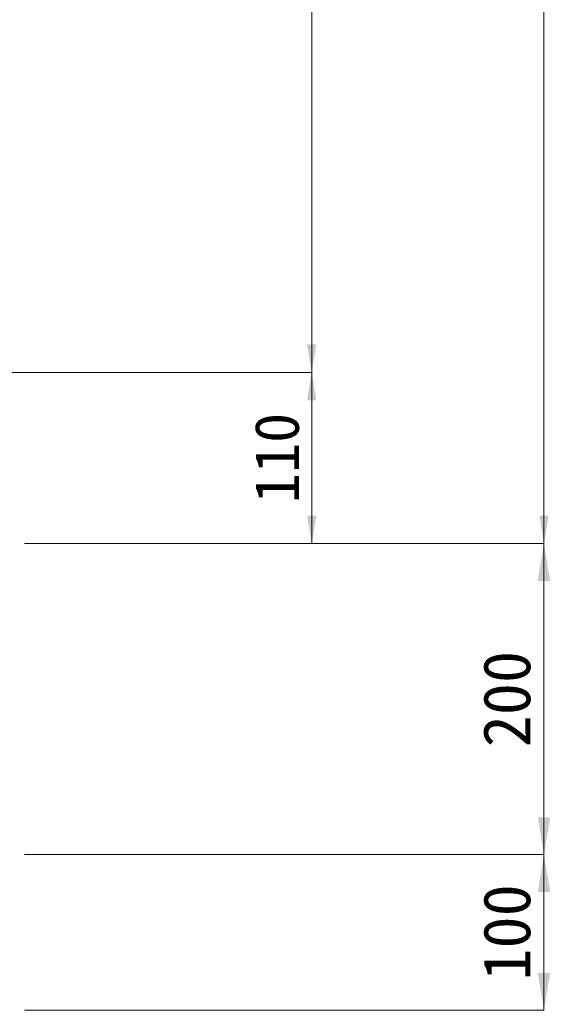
# Model space of a CAD drawing. Units: millimetres at full size. Extents: x 190759 to 276146, y -52712 to -16236.
# Drawn here: x 250027 to 250368, y -48920 to -48283 of the extents above; entities that cross this region are included whole.
import ezdxf
from ezdxf.enums import TextEntityAlignment as Align

# ---------------------------------------------------------------- set-up
doc = ezdxf.new("R2010")
doc.units = ezdxf.units.MM
doc.header["$LTSCALE"] = 18
doc.layers.add('寸法線', color=7, linetype='Continuous', lineweight=9)
doc.styles.add('ＭＳ ゴシック', font='')
doc.styles.get('ＭＳ ゴシック').set_extended_font_data('MS Gothic')

# ---------------------------------------------------------------- blocks, each defined once
blk = doc.blocks.new('filled_arrow')
at = {"color": 0, "linetype": 'Continuous', "lineweight": -2}
blk.add_solid([(7.5, 1.25), (0, 0), (7.5, -1.25)], dxfattribs=at)

msp = doc.modelspace()

# ---------------------------------------------------------------- linework, layer by layer
at = {"layer": '寸法線'}
for p, q in [((250363.58, -48620.17), (250363.58, -47680.17)), ((250214.24, -48510.17), (250214.24, -47810.17)), ((249843.53, -48510.17), (250214.24, -48510.17)), ((249843.53, -48510.17), (250214.24, -48510.17)), ((250214.24, -48620.18), (250214.24, -48510.17)), ((250029.53, -48620.18), (250363.58, -48620.18)), ((250043.53, -48620.17), (250363.58, -48620.17)), ((250043.53, -48620.18), (250214.24, -48620.18)), ((250363.58, -48820.16), (250363.58, -48620.18)), ((250029.53, -48820.16), (250363.58, -48820.16)), ((250029.53, -48820.16), (250363.58, -48820.16)), ((250363.58, -48920.15), (250363.58, -48820.16)), ((250029.53, -48920.15), (250363.58, -48920.15))]:
    msp.add_line(p, q, dxfattribs=at)

# ---------------------------------------------------------------- block references
for p, xscale, yscale, rotation in [((250214.24, -48510.17), 2.4, 2.4, 90), ((250214.24, -48510.17), 2.4, 2.4, 270), ((250214.24, -48620.18), 2.4, 2.4, 90), ((250363.58, -48620.17), 2.4, 2.4, 90), ((250363.58, -48620.18), 3.2, 3.2, 270), ((250363.58, -48820.16), 3.2, 3.2, 90), ((250363.58, -48820.16), 3.2, 3.2, 270), ((250363.58, -48920.15), 3.2, 3.2, 90)]:
    msp.add_blockref('filled_arrow', p, dxfattribs=dict(at, xscale=xscale, yscale=yscale, rotation=rotation))

# ---------------------------------------------------------------- texts
at = {"layer": '寸法線', "style": 'ＭＳ ゴシック'}
for s, height, p in [('110', 28.48, (250191.74, -48565.17)), ('200', 30.38, (250339.58, -48720.17)), ('100', 30.38, (250339.58, -48870.16))]:
    msp.add_text(s, height=height, rotation=90, dxfattribs=at).set_placement(p, align=Align.MIDDLE_CENTER)

doc.saveas('drawing.dxf')
